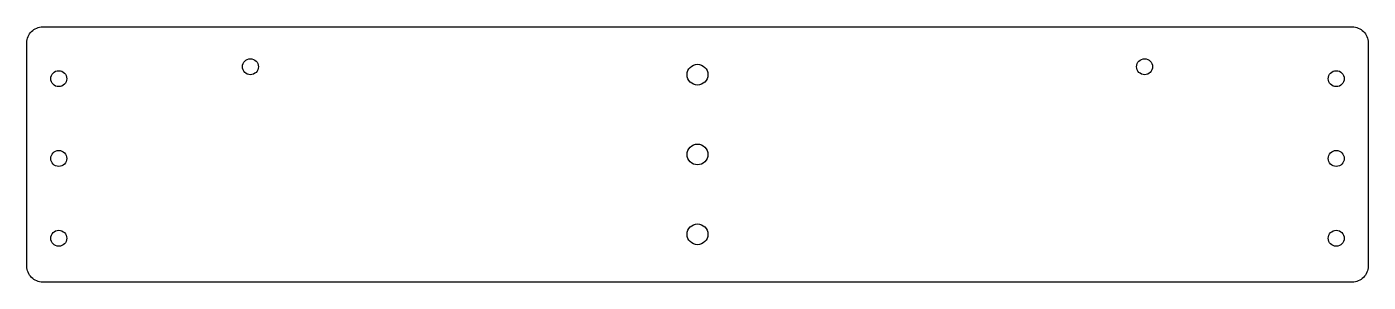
# Model space of a CAD drawing. Header units: millimetres. Extents: x -210 to 210, y 195 to 275.
import ezdxf

# ---------------------------------------------------------------- set-up
doc = ezdxf.new("R2010")
doc.units = ezdxf.units.MM
doc.layers.get('0').update_dxf_attribs({"linetype": 'CONTINUOUS'})

msp = doc.modelspace()

# ---------------------------------------------------------------- linework, layer by layer
msp.add_lwpolyline([(210, 200.2, -0.414214), (205, 195.2), (-205, 195.2, -0.414214), (-210, 200.2), (-210, 270.2, -0.414214), (-205, 275.2), (205, 275.2, -0.414214), (210, 270.2)], format="xyb", close=True)
for centre, radius in [((-140, 262.7), 2.5), ((140, 262.7), 2.5), ((-200, 258.95), 2.5), ((0, 260.2), 3.25), ((200, 258.95), 2.5), ((-200, 233.95), 2.5), ((0, 235.2), 3.25), ((200, 233.95), 2.5), ((-200, 208.95), 2.5), ((0, 210.2), 3.25), ((200, 208.95), 2.5)]:
    msp.add_circle(centre, radius)

doc.saveas('drawing.dxf')
